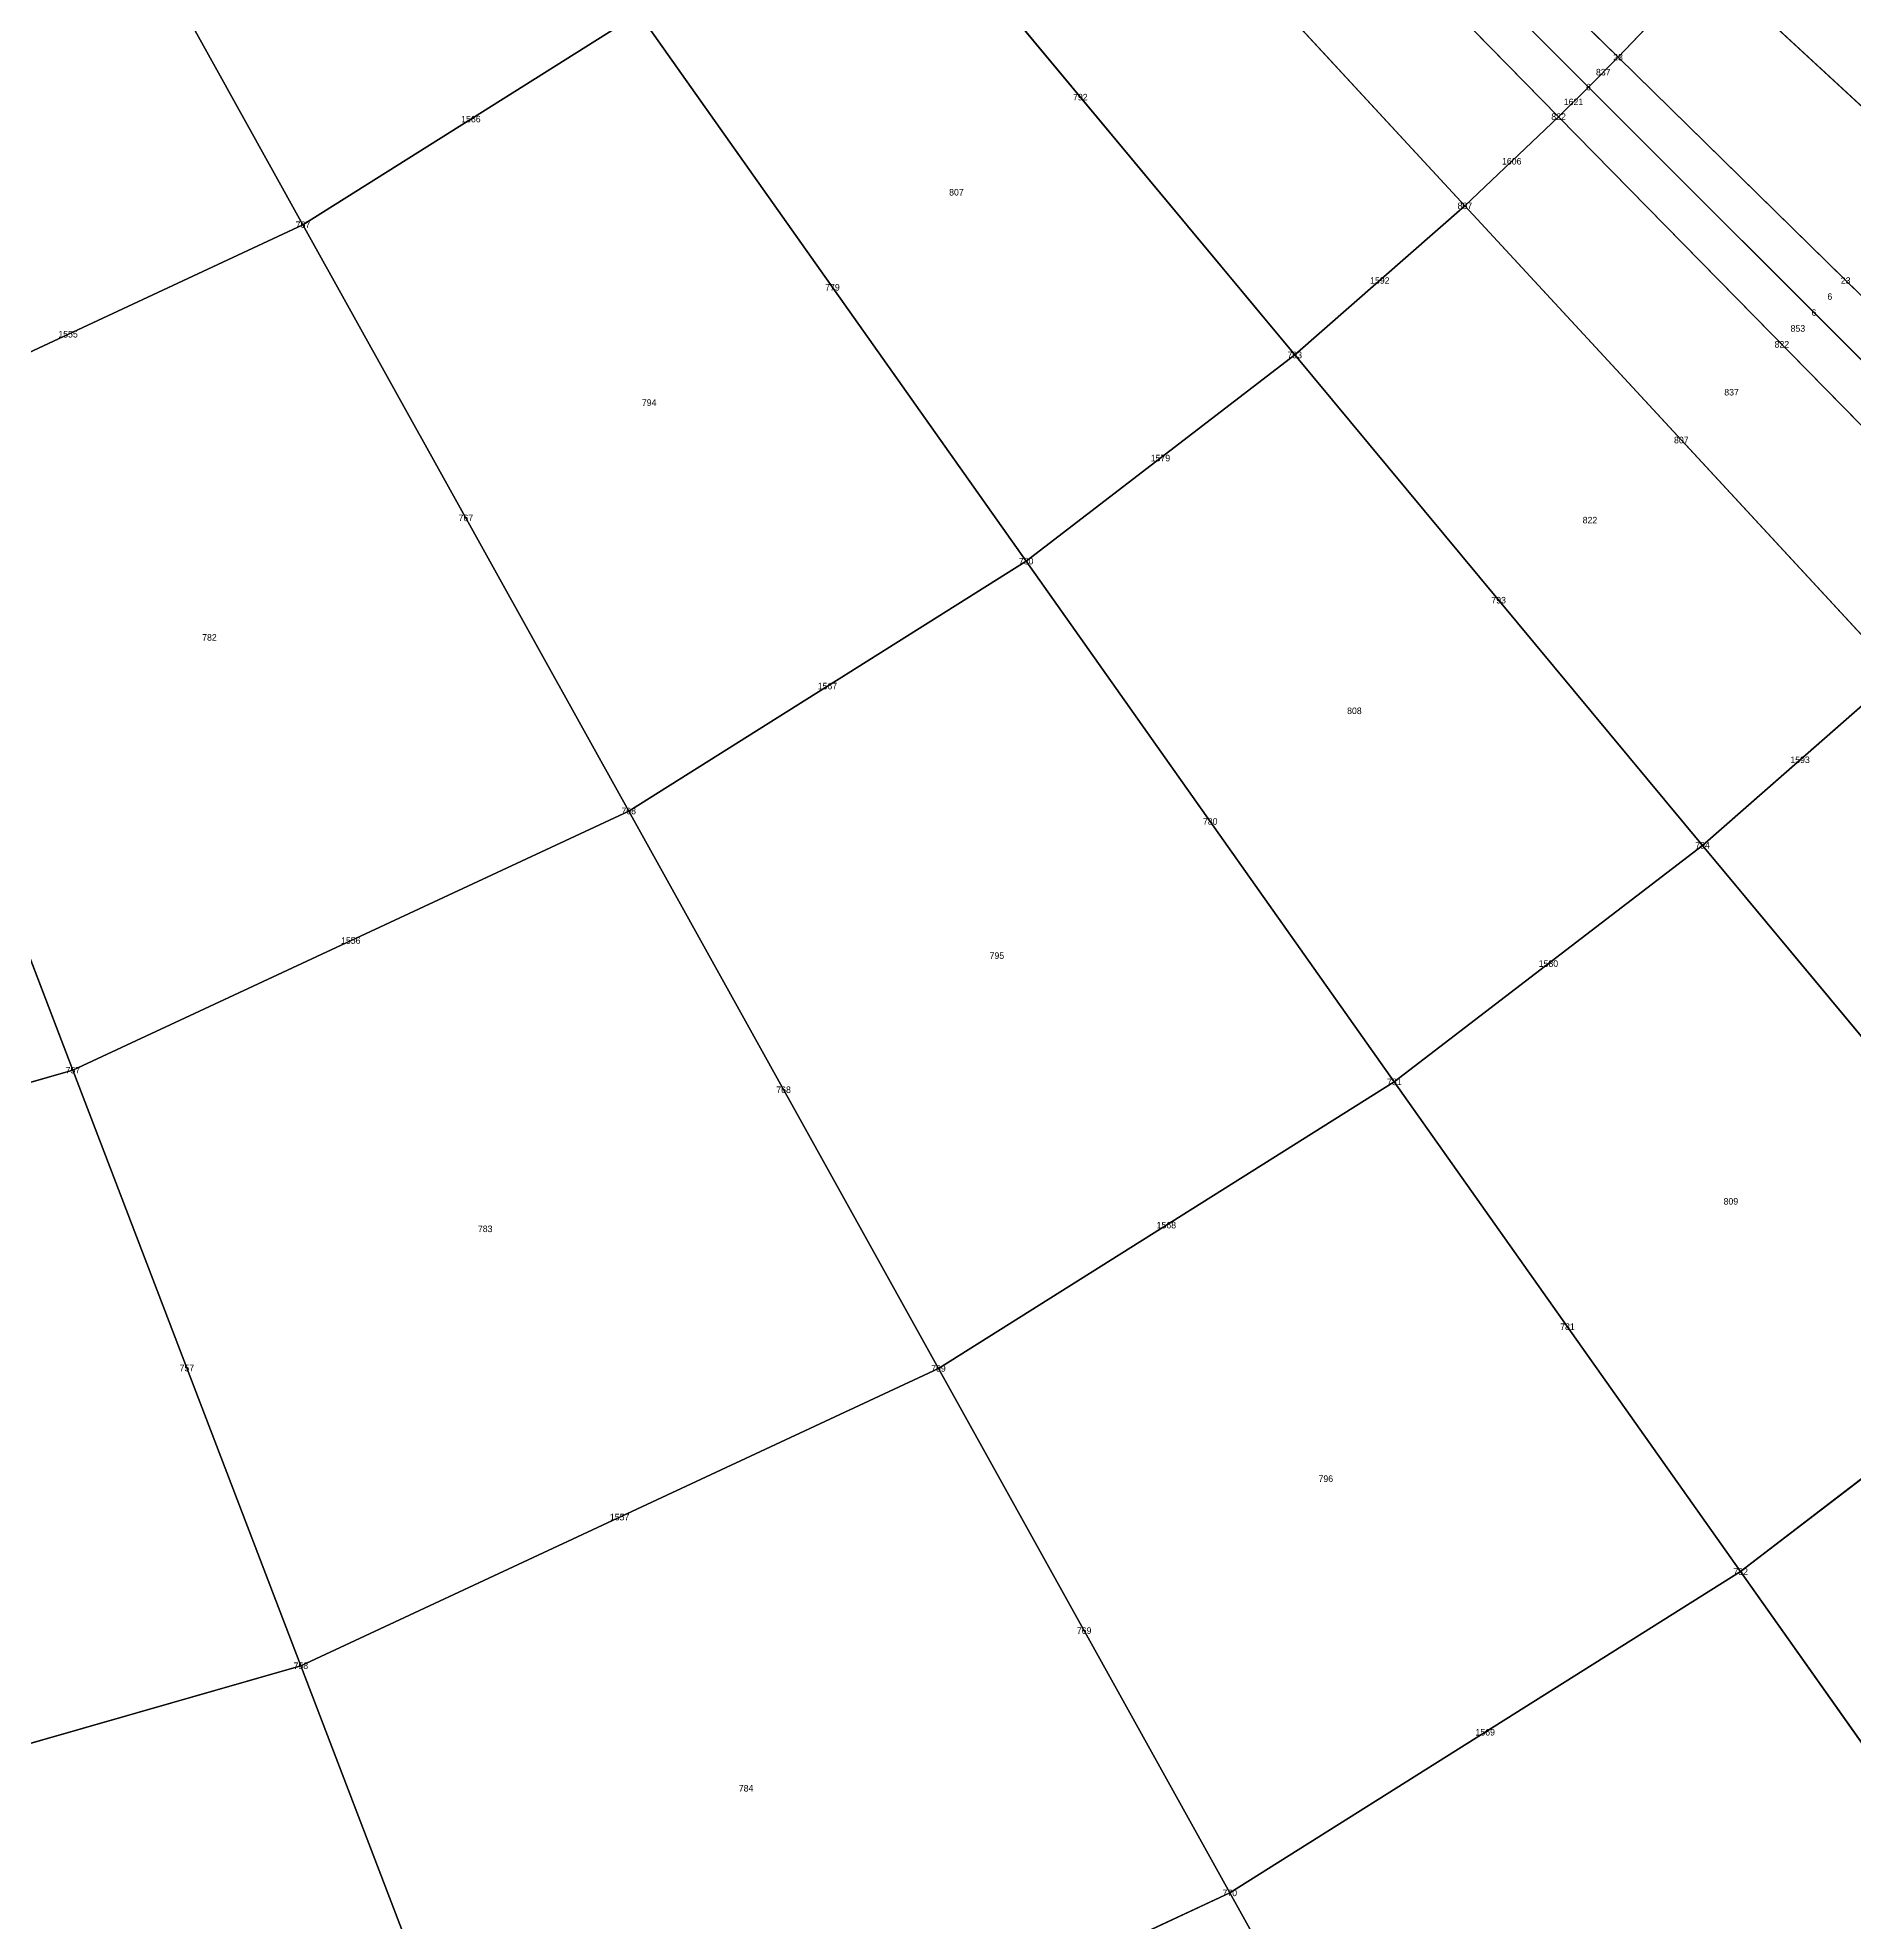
# Model space of a CAD drawing. Header units: metres. Extents: x -1.88 to 1.88, y -1.88 to 1.88.
# Drawn here: x 0.463 to 1.019, y -1.499 to -0.922 of the extents above; entities that cross this region are included whole.
import ezdxf
from ezdxf.enums import TextEntityAlignment as Align

# ---------------------------------------------------------------- set-up
doc = ezdxf.new("R2010")
doc.units = ezdxf.units.M

msp = doc.modelspace()

# ---------------------------------------------------------------- linework, layer by layer
at = {"layer": 'BRANCHES'}
for p, q in [((0.80006, -0.78469, 2.40321), (0.94655, -0.92836, 2.2964)), ((0.44045, -0.79278, 2.49174), (0.54424, -0.97961, 2.40321)), ((0.79241, -0.79241, 2.40321), (0.9375, -0.9375, 2.2964)), ((0.78469, -0.80006, 2.40321), (0.92836, -0.94655, 2.2964)), ((0.76046, -0.82312, 2.40321), (0.8997, -0.97383, 2.2964)), ((0.71647, -0.86169, 2.40321), (0.84765, -1.01946, 2.2964)), ((0.94655, -0.92836, 2.2964), (0.97383, -0.8997, 2.2964)), ((0.97383, -0.8997, 2.2964), (1.11713, -1.0321, 2.1721)), ((0.54424, -0.97961, 2.40321), (0.647, -0.915, 2.40321)), ((0.647, -0.915, 2.40321), (0.76547, -1.08253, 2.2964)), ((0.9375, -0.9375, 2.2964), (0.94655, -0.92836, 2.2964)), ((0.94655, -0.92836, 2.2964), (1.08584, -1.06497, 2.1721)), ((0.92836, -0.94655, 2.2964), (0.9375, -0.9375, 2.2964)), ((0.9375, -0.9375, 2.2964), (1.07546, -1.07546, 2.1721)), ((0.8997, -0.97383, 2.2964), (0.92836, -0.94655, 2.2964)), ((0.92836, -0.94655, 2.2964), (1.06497, -1.08584, 2.1721)), ((0.84765, -1.01946, 2.2964), (0.8997, -0.97383, 2.2964)), ((0.8997, -0.97383, 2.2964), (1.0321, -1.11713, 2.1721)), ((0.40052, -1.04662, 2.40321), (0.54424, -0.97961, 2.40321)), ((0.54424, -0.97961, 2.40321), (0.64389, -1.15897, 2.2964)), ((0.76547, -1.08253, 2.2964), (0.84765, -1.01946, 2.2964)), ((0.84765, -1.01946, 2.2964), (0.97239, -1.16948, 2.1721)), ((0.40052, -1.04662, 2.40321), (0.47386, -1.23825, 2.2964)), ((0.64389, -1.15897, 2.2964), (0.76547, -1.08253, 2.2964)), ((0.76547, -1.08253, 2.2964), (0.87811, -1.24183, 2.1721)), ((0.97239, -1.16948, 2.1721), (1.0321, -1.11713, 2.1721)), ((0.47386, -1.23825, 2.2964), (0.64389, -1.15897, 2.2964)), ((0.64389, -1.15897, 2.2964), (0.73864, -1.32952, 2.1721)), ((0.87811, -1.24183, 2.1721), (0.97239, -1.16948, 2.1721)), ((0.97239, -1.16948, 2.1721), (1.08972, -1.31059, 2.03128)), ((0.25387, -1.30129, 2.2964), (0.47386, -1.23825, 2.2964)), ((0.47386, -1.23825, 2.2964), (0.54359, -1.42047, 2.1721)), ((0.73864, -1.32952, 2.1721), (0.87811, -1.24183, 2.1721)), ((0.87811, -1.24183, 2.1721), (0.98406, -1.39168, 2.03128)), ((0.98406, -1.39168, 2.03128), (1.08972, -1.31059, 2.03128)), ((0.54359, -1.42047, 2.1721), (0.73864, -1.32952, 2.1721)), ((0.73864, -1.32952, 2.1721), (0.82777, -1.48995, 2.03128)), ((0.82777, -1.48995, 2.03128), (0.98406, -1.39168, 2.03128)), ((0.98406, -1.39168, 2.03128), (1.08253, -1.53093, 1.875)), ((0.29123, -1.49278, 2.1721), (0.54359, -1.42047, 2.1721)), ((0.54359, -1.42047, 2.1721), (0.60918, -1.59187, 2.03128)), ((0.60918, -1.59187, 2.03128), (0.82777, -1.48995, 2.03128)), ((0.82777, -1.48995, 2.03128), (0.9106, -1.63903, 1.875))]:
    msp.add_line(p, q, dxfattribs=at)
at = {"layer": 'Faces'}
for points in [[(0.44045, -0.79278, 2.49174), (0.52361, -0.7405, 2.49174), (0.647, -0.915, 2.40321), (0.54424, -0.97961, 2.40321)], [(0.80006, -0.78469, 2.40321), (0.82312, -0.76046, 2.40321), (0.97383, -0.8997, 2.2964), (0.94655, -0.92836, 2.2964)], [(0.79241, -0.79241, 2.40321), (0.80006, -0.78469, 2.40321), (0.94655, -0.92836, 2.2964), (0.9375, -0.9375, 2.2964)], [(0.32414, -0.84701, 2.49174), (0.44045, -0.79278, 2.49174), (0.54424, -0.97961, 2.40321), (0.40052, -1.04662, 2.40321)], [(0.78469, -0.80006, 2.40321), (0.79241, -0.79241, 2.40321), (0.9375, -0.9375, 2.2964), (0.92836, -0.94655, 2.2964)], [(0.76046, -0.82312, 2.40321), (0.78469, -0.80006, 2.40321), (0.92836, -0.94655, 2.2964), (0.8997, -0.97383, 2.2964)], [(0.71647, -0.86169, 2.40321), (0.76046, -0.82312, 2.40321), (0.8997, -0.97383, 2.2964), (0.84765, -1.01946, 2.2964)], [(0.97383, -0.8997, 2.2964), (1.01946, -0.84765, 2.2964), (1.16948, -0.97239, 2.1721), (1.11713, -1.0321, 2.1721)], [(0.647, -0.915, 2.40321), (0.71647, -0.86169, 2.40321), (0.84765, -1.01946, 2.2964), (0.76547, -1.08253, 2.2964)], [(0.94655, -0.92836, 2.2964), (0.97383, -0.8997, 2.2964), (1.11713, -1.0321, 2.1721), (1.08584, -1.06497, 2.1721)], [(0.54424, -0.97961, 2.40321), (0.647, -0.915, 2.40321), (0.76547, -1.08253, 2.2964), (0.64389, -1.15897, 2.2964)], [(0.9375, -0.9375, 2.2964), (0.94655, -0.92836, 2.2964), (1.08584, -1.06497, 2.1721), (1.07546, -1.07546, 2.1721)], [(0.92836, -0.94655, 2.2964), (0.9375, -0.9375, 2.2964), (1.07546, -1.07546, 2.1721), (1.06497, -1.08584, 2.1721)], [(0.8997, -0.97383, 2.2964), (0.92836, -0.94655, 2.2964), (1.06497, -1.08584, 2.1721), (1.0321, -1.11713, 2.1721)], [(0.84765, -1.01946, 2.2964), (0.8997, -0.97383, 2.2964), (1.0321, -1.11713, 2.1721), (0.97239, -1.16948, 2.1721)], [(0.40052, -1.04662, 2.40321), (0.54424, -0.97961, 2.40321), (0.64389, -1.15897, 2.2964), (0.47386, -1.23825, 2.2964)], [(0.76547, -1.08253, 2.2964), (0.84765, -1.01946, 2.2964), (0.97239, -1.16948, 2.1721), (0.87811, -1.24183, 2.1721)], [(0.21458, -1.0999, 2.40321), (0.40052, -1.04662, 2.40321), (0.47386, -1.23825, 2.2964), (0.25387, -1.30129, 2.2964)], [(0.64389, -1.15897, 2.2964), (0.76547, -1.08253, 2.2964), (0.87811, -1.24183, 2.1721), (0.73864, -1.32952, 2.1721)], [(0.97239, -1.16948, 2.1721), (1.0321, -1.11713, 2.1721), (1.15664, -1.25193, 2.03128), (1.08972, -1.31059, 2.03128)], [(0.47386, -1.23825, 2.2964), (0.64389, -1.15897, 2.2964), (0.73864, -1.32952, 2.1721), (0.54359, -1.42047, 2.1721)], [(0.87811, -1.24183, 2.1721), (0.97239, -1.16948, 2.1721), (1.08972, -1.31059, 2.03128), (0.98406, -1.39168, 2.03128)], [(0.25387, -1.30129, 2.2964), (0.47386, -1.23825, 2.2964), (0.54359, -1.42047, 2.1721), (0.29123, -1.49278, 2.1721)], [(0.73864, -1.32952, 2.1721), (0.87811, -1.24183, 2.1721), (0.98406, -1.39168, 2.03128), (0.82777, -1.48995, 2.03128)], [(0.98406, -1.39168, 2.03128), (1.08972, -1.31059, 2.03128), (1.19876, -1.44174, 1.875), (1.08253, -1.53093, 1.875)], [(0.54359, -1.42047, 2.1721), (0.73864, -1.32952, 2.1721), (0.82777, -1.48995, 2.03128), (0.60918, -1.59187, 2.03128)], [(0.82777, -1.48995, 2.03128), (0.98406, -1.39168, 2.03128), (1.08253, -1.53093, 1.875), (0.9106, -1.63903, 1.875)], [(0.29123, -1.49278, 2.1721), (0.54359, -1.42047, 2.1721), (0.60918, -1.59187, 2.03128), (0.32637, -1.67291, 2.03128)], [(0.60918, -1.59187, 2.03128), (0.82777, -1.48995, 2.03128), (0.9106, -1.63903, 1.875), (0.67014, -1.75115, 1.875)]]:
    msp.add_3dface(points, dxfattribs=at)
at = {"layer": 'NODI-Estradosso'}
for p in [(0.94655, -0.92836, 2.63712), (0.9375, -0.9375, 2.63712), (0.92836, -0.94655, 2.63712), (0.8997, -0.97383, 2.63712), (0.54424, -0.97961, 2.73064), (0.84765, -1.01946, 2.63712), (0.76547, -1.08253, 2.63712), (0.64389, -1.15897, 2.63712), (0.97239, -1.16948, 2.52963), (0.47386, -1.23825, 2.63712), (0.87811, -1.24183, 2.52963), (0.73864, -1.32952, 2.52963), (0.98406, -1.39168, 2.40979), (0.54359, -1.42047, 2.52963), (0.82777, -1.48995, 2.40979)]:
    msp.add_point(p, dxfattribs=at)
at = {"layer": 'NODI-Intradosso'}
for p in [(0.94655, -0.92836, 2.2964), (0.9375, -0.9375, 2.2964), (0.92836, -0.94655, 2.2964), (0.8997, -0.97383, 2.2964), (0.54424, -0.97961, 2.40321), (0.84765, -1.01946, 2.2964), (0.76547, -1.08253, 2.2964), (0.64389, -1.15897, 2.2964), (0.97239, -1.16948, 2.1721), (0.47386, -1.23825, 2.2964), (0.87811, -1.24183, 2.1721), (0.73864, -1.32952, 2.1721), (0.98406, -1.39168, 2.03128), (0.54359, -1.42047, 2.1721), (0.82777, -1.48995, 2.03128)]:
    msp.add_point(p, dxfattribs=at)

# ---------------------------------------------------------------- texts
at = {"layer": 'BRANCHES-Index'}
for s, p in [('837', (0.94202, -0.93293, 2.2964)), ('792', (0.78206, -0.94057, 2.3498)), ('1621', (0.93293, -0.94202, 2.2964)), ('1566', (0.59562, -0.9473, 2.40321)), ('1606', (0.91403, -0.96019, 2.2964)), ('1592', (0.87368, -0.99665, 2.2964)), ('23', (1.01619, -0.99667, 2.23425)), ('779', (0.70623, -0.99876, 2.3498)), ('6', (1.00648, -1.00648, 2.23425)), ('1555', (0.47238, -1.01311, 2.40321)), ('822', (0.99667, -1.01619, 2.23425)), ('807', (0.9659, -1.04548, 2.23425)), ('1579', (0.80656, -1.051, 2.2964)), ('767', (0.59407, -1.06929, 2.3498)), ('793', (0.91002, -1.09447, 2.23425)), ('1567', (0.70468, -1.12075, 2.2964)), ('1593', (1.00224, -1.14331, 2.1721)), ('780', (0.82179, -1.16218, 2.23425)), ('1556', (0.55887, -1.19861, 2.2964)), ('1580', (0.92525, -1.20565, 2.1721)), ('768', (0.69127, -1.24425, 2.23425)), ('1568', (0.80837, -1.28567, 2.1721)), ('781', (0.93108, -1.31675, 2.10169)), ('757', (0.50872, -1.32936, 2.23425)), ('1557', (0.64111, -1.37499, 2.1721)), ('769', (0.78321, -1.40973, 2.10169)), ('1569', (0.90592, -1.44081, 2.03128))]:
    msp.add_text(s, height=0.002, dxfattribs=at).set_placement(p, align=Align.MIDDLE_CENTER)
at = {"layer": 'Faces-Index'}
for s, p in [('807', (0.74415, -0.96967, 2.3498)), ('6', (1.01134, -1.00157, 2.23425)), ('853', (1.00157, -1.01134, 2.23425)), ('837', (0.98128, -1.03084, 2.23425)), ('794', (0.65015, -1.03403, 2.3498)), ('822', (0.93796, -1.06998, 2.23425)), ('782', (0.51563, -1.10586, 2.3498)), ('808', (0.8659, -1.12832, 2.23425)), ('795', (0.75653, -1.20321, 2.23425)), ('809', (0.98107, -1.27839, 2.10169)), ('783', (0.59999, -1.2868, 2.23425)), ('796', (0.85715, -1.36324, 2.10169)), ('784', (0.6798, -1.45795, 2.10169))]:
    msp.add_text(s, height=0.002, dxfattribs=at).set_placement(p, align=Align.MIDDLE_CENTER)
at = {"layer": 'NODI-Index'}
for s, p in [('23', (0.94655, -0.92836, 2.2964)), ('6', (0.9375, -0.9375, 2.2964)), ('822', (0.92836, -0.94655, 2.2964)), ('807', (0.8997, -0.97383, 2.2964)), ('767', (0.54424, -0.97961, 2.40321)), ('793', (0.84765, -1.01946, 2.2964)), ('780', (0.76547, -1.08253, 2.2964)), ('768', (0.64389, -1.15897, 2.2964)), ('794', (0.97239, -1.16948, 2.1721)), ('757', (0.47386, -1.23825, 2.2964)), ('781', (0.87811, -1.24183, 2.1721)), ('769', (0.73864, -1.32952, 2.1721)), ('782', (0.98406, -1.39168, 2.03128)), ('758', (0.54359, -1.42047, 2.1721)), ('770', (0.82777, -1.48995, 2.03128))]:
    msp.add_text(s, height=0.002, dxfattribs=at).set_placement(p, align=Align.MIDDLE_CENTER)

doc.saveas('drawing.dxf')
